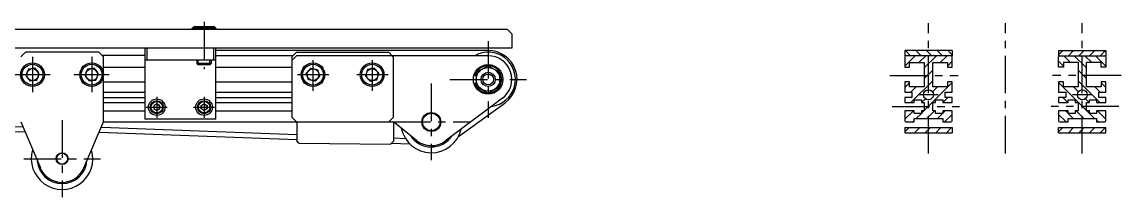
# Model space of a CAD drawing. Extents: x -5 to 1618, y -24 to 990.
# Drawn here: x 1153.8 to 1618.1, y 108.1 to 182.1 of the extents above; entities that cross this region are included whole.
import ezdxf

# ---------------------------------------------------------------- set-up
doc = ezdxf.new("R2010")
doc.units = 0
doc.header["$LTSCALE"] = 0.5
doc.linetypes.add('CENTER', pattern=[50.8, 31.75, -6.35, 6.35, -6.35])
doc.layers.get('0').update_dxf_attribs({"linetype": 'CONTINUOUS'})
for name, color, linetype in [('MSM_CENTER', 1, 'CENTER'), ('MSM_CONTINUOUS', 7, 'CONTINUOUS'), ('MSM_NARROW', 5, 'CONTINUOUS')]:
    doc.layers.add(name, color=color, linetype=linetype)

msp = doc.modelspace()

# ---------------------------------------------------------------- linework, layer by layer
at = {"color": 7, "linetype": 'CONTINUOUS'}
for radius, start, end in [(13, 163.4273, 16.5727), (10.54, 184.7247, 355.2753)]:
    msp.add_arc((1170.73, 124.3), radius, start, end, dxfattribs=at)
at = {"layer": 'MSM_CENTER'}
for p, q in [((1230.73, 182.05), (1230.73, 162.05)), ((1536.77, 126.52), (1536.77, 181.56)), ((1569.27, 126.52), (1569.27, 181.56)), ((1601.77, 126.52), (1601.77, 181.56)), ((1350.73, 174), (1350.73, 141.6)), ((1158.23, 167.28), (1158.23, 152.4)), ((1183.23, 167.28), (1183.23, 152.4)), ((1276.73, 165.98), (1276.73, 152.93)), ((1301.73, 165.98), (1301.73, 152.93)), ((1150.7, 159.8), (1165.64, 159.8)), ((1175.7, 159.8), (1190.64, 159.8)), ((1270.25, 159.8), (1283.44, 159.8)), ((1295.25, 159.8), (1308.44, 159.8)), ((1520.43, 159.5), (1549.34, 159.5)), ((1618.12, 159.5), (1589.21, 159.5)), ((1326.73, 156), (1326.73, 123.6)), ((1334.53, 157.8), (1366.93, 157.8)), ((1210.73, 150.48), (1210.73, 141.62)), ((1230.73, 150.48), (1230.73, 141.62)), ((1540.87, 151.3), (1532.67, 151.3)), ((1605.87, 151.3), (1597.67, 151.3)), ((1206.3, 146.05), (1215.16, 146.05)), ((1226.3, 146.05), (1235.16, 146.05)), ((1521.39, 146.3), (1549.92, 146.3)), ((1617.16, 146.3), (1588.63, 146.3)), ((1170.73, 140.5), (1170.73, 108.1)), ((1310.53, 139.8), (1342.93, 139.8)), ((1154.53, 124.3), (1186.93, 124.3))]:
    msp.add_line(p, q, dxfattribs=at)
at = {"layer": 'MSM_CONTINUOUS'}
for p, q in [((342.73, 179.05), (1358.73, 179.05)), ((1225.73, 179.4), (1226.33, 180)), ((1225.73, 179), (1225.73, 179.4)), ((1235.73, 179.4), (1225.73, 179.4)), ((1235.13, 180), (1226.33, 180)), ((1235.13, 180), (1235.73, 179.4)), ((1235.73, 179.4), (1235.73, 179)), ((1358.73, 179.05), (1360.73, 177.05)), ((1360.73, 177.05), (1360.73, 171.05)), ((1360.73, 171.05), (340.73, 171.05)), ((1153.23, 167.3), (1155.23, 169.3)), ((1186.23, 169.3), (1155.23, 169.3)), ((1186.23, 169.3), (1188.23, 167.3)), ((1205.79, 167.84), (1187.79, 167.84)), ((1188.23, 139.8), (1188.23, 167.3)), ((1205.73, 171.05), (1205.73, 141.05)), ((1206.73, 166.05), (1206.73, 171.05)), ((1234.73, 171.05), (1234.73, 166.05)), ((1235.73, 141.05), (1235.73, 171.05)), ((1350.73, 170), (1235.73, 170)), ((1268.23, 167.8), (1235.73, 167.8)), ((1267.73, 167.3), (1269.73, 169.3)), ((1267.73, 165.8), (1269.73, 167.8)), ((1267.73, 167.3), (1267.73, 141.8)), ((1269.73, 169.3), (1308.73, 169.3)), ((1350.73, 167.8), (1269.73, 167.8)), ((1308.73, 169.3), (1310.23, 167.8)), ((1310.23, 167.8), (1310.73, 167.3)), ((1310.73, 141.8), (1310.73, 167.3)), ((1546.77, 170), (1526.77, 170)), ((1526.77, 170), (1526.77, 167.8)), ((1546.77, 167.8), (1526.77, 167.8)), ((1526.77, 167.3), (1526.77, 162.9)), ((1546.27, 167.8), (1527.27, 167.8)), ((1546.77, 170), (1546.77, 167.8)), ((1546.77, 162.9), (1546.77, 167.3)), ((1591.77, 170), (1611.77, 170)), ((1591.77, 170), (1591.77, 167.8)), ((1591.77, 167.8), (1611.77, 167.8)), ((1591.77, 162.9), (1591.77, 167.3)), ((1592.27, 167.8), (1611.27, 167.8)), ((1611.77, 170), (1611.77, 167.8)), ((1611.77, 167.3), (1611.77, 162.9)), ((1188.23, 162.9), (1205.73, 162.9)), ((1205.73, 166.05), (1235.73, 166.05)), ((1227.73, 164.54), (1227.73, 166.05)), ((1233.73, 164.54), (1227.73, 164.54)), ((1228.27, 164), (1227.73, 164.54)), ((1233.19, 164), (1228.27, 164)), ((1233.73, 164.54), (1233.19, 164)), ((1233.73, 166.05), (1233.73, 164.54)), ((1235.73, 162.9), (1267.73, 162.9)), ((1273.91, 160.43), (1275.87, 162.55)), ((1275.87, 162.55), (1278.69, 161.93)), ((1302.6, 162.55), (1299.78, 161.93)), ((1304.55, 160.43), (1302.6, 162.55)), ((1350.73, 163.57), (1345.73, 160.69)), ((1355.73, 160.69), (1350.73, 163.57)), ((1526.77, 162.9), (1528.77, 162.9)), ((1528.77, 164.9), (1534.97, 164.9)), ((1528.77, 162.9), (1528.77, 164.9)), ((1534.97, 164.9), (1534.97, 154.7)), ((1538.57, 164.9), (1544.77, 164.9)), ((1538.57, 154.7), (1538.57, 164.9)), ((1544.77, 164.9), (1544.77, 162.9)), ((1544.77, 162.9), (1546.77, 162.9)), ((1593.77, 162.9), (1591.77, 162.9)), ((1593.77, 164.9), (1593.77, 162.9)), ((1599.97, 164.9), (1593.77, 164.9)), ((1599.97, 164.9), (1599.97, 154.7)), ((1603.57, 154.7), (1603.57, 164.9)), ((1609.77, 164.9), (1603.57, 164.9)), ((1609.77, 162.9), (1609.77, 164.9)), ((1611.77, 162.9), (1609.77, 162.9)), ((1156.48, 162.09), (1155.37, 159.42)), ((1155.37, 159.42), (1157.13, 157.13)), ((1159.34, 162.47), (1156.48, 162.09)), ((1161.09, 160.18), (1159.34, 162.47)), ((1159.99, 157.51), (1161.09, 160.18)), ((1181.48, 162.09), (1180.37, 159.42)), ((1180.37, 159.42), (1182.13, 157.13)), ((1184.34, 162.47), (1181.48, 162.09)), ((1186.09, 160.18), (1184.34, 162.47)), ((1184.99, 157.51), (1186.09, 160.18)), ((1274.78, 157.67), (1273.91, 160.43)), ((1279.55, 159.17), (1277.6, 157.05)), ((1278.69, 161.93), (1279.55, 159.17)), ((1299.78, 161.93), (1298.91, 159.17)), ((1298.91, 159.17), (1300.87, 157.05)), ((1303.69, 157.67), (1304.55, 160.43)), ((1345.73, 160.64), (1345.16, 159.24)), ((1345.73, 159.24), (1345.16, 159.24)), ((1345.73, 160.69), (1345.73, 154.91)), ((1355.73, 154.91), (1355.73, 160.69)), ((1157.13, 157.13), (1159.99, 157.51)), ((1182.13, 157.13), (1184.99, 157.51)), ((1188.23, 156.7), (1205.73, 156.7)), ((1235.73, 156.7), (1267.73, 156.7)), ((1277.6, 157.05), (1274.78, 157.67)), ((1300.87, 157.05), (1303.69, 157.67)), ((1345.16, 156.36), (1345.73, 156.36)), ((1345.16, 156.36), (1345.73, 154.96)), ((1345.73, 154.91), (1350.73, 152.03)), ((1350.73, 152.03), (1355.73, 154.91)), ((1526.77, 156.7), (1526.77, 152.4)), ((1528.77, 156.7), (1526.77, 156.7)), ((1528.77, 154.7), (1528.77, 156.7)), ((1534.97, 154.7), (1528.77, 154.7)), ((1544.77, 154.7), (1538.57, 154.7)), ((1544.77, 156.7), (1544.77, 154.7)), ((1546.77, 156.7), (1544.77, 156.7)), ((1546.77, 152.4), (1546.77, 156.7)), ((1591.77, 156.7), (1591.77, 152.4)), ((1593.77, 156.7), (1591.77, 156.7)), ((1593.77, 154.7), (1593.77, 156.7)), ((1599.97, 154.7), (1593.77, 154.7)), ((1609.77, 154.7), (1603.57, 154.7)), ((1609.77, 156.7), (1609.77, 154.7)), ((1611.77, 156.7), (1609.77, 156.7)), ((1611.77, 152.4), (1611.77, 156.7)), ((1188.23, 152.4), (1205.73, 152.4)), ((1188.23, 150.2), (1205.73, 150.2)), ((1235.73, 152.4), (1267.73, 152.4)), ((1235.73, 150.2), (1267.73, 150.2)), ((1356.73, 149.8), (1332.73, 131.8)), ((1526.77, 152.4), (1529.77, 152.4)), ((1526.77, 150.2), (1526.77, 148.05)), ((1529.77, 150.2), (1526.77, 150.2)), ((1529.77, 152.4), (1529.77, 150.2)), ((1530.77, 149.15), (1533.77, 149.15)), ((1530.77, 148.05), (1530.77, 149.15)), ((1533.77, 149.15), (1533.77, 148.05)), ((1539.77, 149.15), (1542.77, 149.15)), ((1539.77, 148.05), (1539.77, 149.15)), ((1542.77, 149.15), (1542.77, 148.05)), ((1543.77, 152.4), (1546.77, 152.4)), ((1543.77, 150.2), (1543.77, 152.4)), ((1546.77, 150.2), (1543.77, 150.2)), ((1546.77, 148.05), (1546.77, 150.2)), ((1591.77, 152.4), (1594.77, 152.4)), ((1591.77, 150.2), (1591.77, 148.05)), ((1594.77, 150.2), (1591.77, 150.2)), ((1594.77, 152.4), (1594.77, 150.2)), ((1595.77, 149.15), (1598.77, 149.15)), ((1595.77, 148.05), (1595.77, 149.15)), ((1598.77, 149.15), (1598.77, 148.05)), ((1604.77, 149.15), (1607.77, 149.15)), ((1604.77, 148.05), (1604.77, 149.15)), ((1607.77, 149.15), (1607.77, 148.05)), ((1608.77, 152.4), (1611.77, 152.4)), ((1608.77, 150.2), (1608.77, 152.4)), ((1611.77, 150.2), (1608.77, 150.2)), ((1611.77, 148.05), (1611.77, 150.2)), ((1188.23, 148.05), (1205.73, 148.05)), ((1188.23, 144.55), (1205.73, 144.55)), ((1210.74, 147.49), (1209.48, 146.78)), ((1209.48, 146.78), (1209.48, 145.33)), ((1209.48, 145.33), (1210.73, 144.61)), ((1210.73, 144.61), (1211.98, 145.32)), ((1211.98, 146.77), (1210.74, 147.49)), ((1211.98, 145.32), (1211.98, 146.77)), ((1229.48, 146.77), (1230.73, 147.49)), ((1229.48, 145.32), (1229.48, 146.77)), ((1230.74, 144.61), (1229.48, 145.32)), ((1230.73, 147.49), (1231.98, 146.78)), ((1231.98, 145.33), (1230.74, 144.61)), ((1231.98, 146.78), (1231.98, 145.33)), ((1235.73, 148.05), (1267.73, 148.05)), ((1235.73, 144.55), (1267.73, 144.55)), ((1338.16, 133.61), (1357.9, 147.93)), ((1526.77, 148.05), (1530.77, 148.05)), ((1530.77, 144.55), (1526.77, 144.55)), ((1526.77, 144.55), (1526.77, 140.3)), ((1530.77, 143.45), (1530.77, 144.55)), ((1533.77, 148.05), (1534.97, 148.05)), ((1533.77, 144.55), (1533.77, 143.45)), ((1534.97, 144.55), (1533.77, 144.55)), ((1534.97, 148.05), (1534.97, 144.55)), ((1538.57, 148.05), (1539.77, 148.05)), ((1538.57, 144.55), (1538.57, 148.05)), ((1539.77, 144.55), (1538.57, 144.55)), ((1539.77, 143.45), (1539.77, 144.55)), ((1542.77, 148.05), (1546.77, 148.05)), ((1542.77, 144.55), (1542.77, 143.45)), ((1546.77, 144.55), (1542.77, 144.55)), ((1546.77, 140.3), (1546.77, 144.55)), ((1591.77, 148.05), (1595.77, 148.05)), ((1591.77, 144.55), (1591.77, 140.3)), ((1595.77, 144.55), (1591.77, 144.55)), ((1595.77, 143.45), (1595.77, 144.55)), ((1598.77, 148.05), (1599.97, 148.05)), ((1598.77, 144.55), (1598.77, 143.45)), ((1599.97, 144.55), (1598.77, 144.55)), ((1599.97, 148.05), (1599.97, 144.55)), ((1603.57, 148.05), (1604.77, 148.05)), ((1603.57, 144.55), (1603.57, 148.05)), ((1604.77, 144.55), (1603.57, 144.55)), ((1604.77, 143.45), (1604.77, 144.55)), ((1607.77, 148.05), (1611.77, 148.05)), ((1607.77, 144.55), (1607.77, 143.45)), ((1611.77, 144.55), (1607.77, 144.55)), ((1611.77, 140.3), (1611.77, 144.55)), ((1153.23, 139.8), (1161.54, 120.37)), ((1179.93, 120.37), (1188.23, 139.8)), ((1188.23, 139.8), (1310.73, 139.8)), ((1235.73, 141.05), (1205.73, 141.05)), ((1205.73, 139.8), (1253.23, 139.8)), ((1269.73, 139.8), (1267.73, 141.8)), ((1269.85, 139.8), (1269.85, 131.8)), ((1310.73, 141.8), (1308.73, 139.8)), ((1320.48, 131.99), (1310.73, 139.8)), ((1310.85, 131.8), (1310.85, 139.8)), ((1527.27, 139.8), (1530.77, 139.8)), ((1533.77, 143.45), (1530.77, 143.45)), ((1530.77, 141.3), (1542.77, 141.3)), ((1530.77, 139.8), (1530.77, 141.3)), ((1542.77, 143.45), (1539.77, 143.45)), ((1542.77, 141.3), (1542.77, 139.8)), ((1542.77, 139.8), (1546.27, 139.8)), ((1592.27, 139.8), (1595.77, 139.8)), ((1598.77, 143.45), (1595.77, 143.45)), ((1595.77, 141.3), (1607.77, 141.3)), ((1595.77, 139.8), (1595.77, 141.3)), ((1607.77, 143.45), (1604.77, 143.45)), ((1607.77, 141.3), (1607.77, 139.8)), ((1607.77, 139.8), (1611.27, 139.8)), ((1110.73, 136.99), (1154.05, 137.88)), ((1154.98, 135.7), (1110.73, 134.79)), ((1186.49, 135.45), (1269.85, 132.38)), ((1187.41, 137.62), (1269.85, 134.58)), ((1526.77, 137.46), (1526.77, 135.26)), ((1526.77, 137.46), (1546.77, 137.46)), ((1526.77, 135.26), (1546.77, 135.26)), ((1546.77, 137.46), (1546.77, 135.26)), ((1591.77, 135.26), (1591.77, 137.46)), ((1591.77, 137.46), (1611.77, 137.46)), ((1591.77, 135.26), (1611.77, 135.26)), ((1611.77, 135.26), (1611.77, 137.46)), ((1270.79, 130.86), (1269.85, 131.8)), ((1270.79, 130.86), (1309.5, 130.45)), ((1310.85, 131.8), (1309.5, 130.45)), ((1309.95, 130.9), (1317.65, 130.61)), ((1310.85, 133.07), (1315.84, 132.88))]:
    msp.add_line(p, q, dxfattribs=at)
for centre, radius in [((1158.23, 159.8), 5), ((1158.23, 159.8), 4.4), ((1183.23, 159.8), 5), ((1183.23, 159.8), 4.4), ((1276.73, 159.8), 5), ((1276.73, 159.8), 4.4), ((1301.73, 159.8), 5), ((1301.73, 159.8), 4.4), ((1350.73, 157.8), 6.25), ((1350.73, 157.8), 5), ((1158.27, 159.8), 2.53), ((1183.27, 159.8), 2.53), ((1276.73, 159.8), 2.5), ((1301.73, 159.8), 2.5), ((1350.73, 157.8), 3), ((1350.73, 157.8), 2.3), ((1536.77, 151.3), 2.1), ((1601.77, 151.3), 2.1), ((1210.73, 146.05), 3.5), ((1210.73, 146.05), 2.75), ((1230.73, 146.05), 3.5), ((1230.73, 146.05), 2.75), ((1210.73, 146.05), 2.45), ((1210.73, 146.05), 1.25), ((1230.73, 146.05), 2.45), ((1230.73, 146.05), 1.25), ((1326.73, 139.8), 4), ((1326.73, 139.8), 3.7), ((1170.73, 124.3), 2.5), ((1170.73, 124.3), 2.3)]:
    msp.add_circle(centre, radius, dxfattribs=at)
for centre, radius, start, end in [((1350.73, 157.8), 11.5, 277.2782, 119.5918), ((1350.73, 157.8), 12.2, 305.9627, 90), ((1350.73, 157.8), 10, 306.8699, 90), ((1527.27, 167.3), 0.5, 90, 180), ((1546.27, 167.3), 0.5, 0, 90), ((1592.27, 167.3), 0.5, 90, 180), ((1611.27, 167.3), 0.5, 0, 90), ((1350.73, 157.8), 5.75, 90.4082, 149.5918), ((1350.73, 157.8), 5.75, 30.4082, 89.5918), ((1350.73, 157.8), 5.75, 150.4081, 150.4082), ((1350.73, 157.8), 5.75, 330.4081, 29.5919), ((1350.73, 157.8), 5.75, 209.5918, 209.5919), ((1350.73, 157.8), 5.75, 210.4082, 269.593), ((1350.73, 157.8), 5.75, 270.407, 329.5918), ((1527.27, 140.3), 0.5, 180, 270), ((1546.27, 140.3), 0.5, 270, 360), ((1592.27, 140.3), 0.5, 180, 270), ((1611.27, 140.3), 0.5, 270, 360), ((1326.73, 139.8), 13, 191.6027, 346.585), ((1326.73, 139.8), 10.54, 212.9, 325.2877), ((1326.73, 139.8), 10, 231.3178, 306.8699), ((1170.73, 124.3), 10, 203.1424, 336.8576)]:
    msp.add_arc(centre, radius, start, end, dxfattribs=at)
at = {"layer": 'MSM_NARROW'}
for p, q in [((1526.77, 163.39), (1531.18, 167.8)), ((1527.01, 170), (1529.21, 167.8)), ((1531.5, 170), (1533.7, 167.8)), ((1532.77, 164.9), (1535.67, 167.8)), ((1534.97, 162.61), (1540.16, 167.8)), ((1535.99, 170), (1538.19, 167.8)), ((1540.48, 170), (1542.68, 167.8)), ((1541.75, 164.9), (1544.65, 167.8)), ((1544.97, 170), (1546.77, 168.2)), ((1593.58, 170), (1591.77, 168.2)), ((1596.8, 164.9), (1593.9, 167.8)), ((1598.07, 170), (1595.87, 167.8)), ((1603.57, 162.61), (1598.39, 167.8)), ((1602.56, 170), (1600.36, 167.8)), ((1605.78, 164.9), (1602.88, 167.8)), ((1607.05, 170), (1604.85, 167.8)), ((1611.77, 163.39), (1607.37, 167.8)), ((1611.54, 170), (1609.34, 167.8)), ((1228.27, 164), (1228.27, 166.05)), ((1233.19, 164), (1233.19, 166.05)), ((1544.77, 163.43), (1546.77, 165.43)), ((1593.77, 163.43), (1591.77, 165.43)), ((1534.97, 158.12), (1538.57, 161.72)), ((1603.57, 158.12), (1599.97, 161.72)), ((1526.77, 154.41), (1528.77, 156.41)), ((1529.25, 152.4), (1531.55, 154.7)), ((1529.39, 148.05), (1538.57, 157.23)), ((1534.97, 144.65), (1546.77, 156.45)), ((1538.43, 152.6), (1540.53, 154.7)), ((1603.57, 144.65), (1591.77, 156.45)), ((1600.12, 152.6), (1598.02, 154.7)), ((1609.16, 148.05), (1599.97, 157.23)), ((1609.3, 152.4), (1607, 154.7)), ((1611.77, 154.41), (1609.77, 156.41)), ((1526.77, 149.92), (1527.05, 150.2)), ((1533.88, 148.05), (1535.48, 149.65)), ((1542.86, 148.05), (1545.01, 150.2)), ((1595.69, 148.05), (1593.54, 150.2)), ((1604.67, 148.05), (1603.07, 149.65)), ((1611.77, 149.92), (1611.5, 150.2)), ((1526.77, 140.94), (1530.38, 144.55)), ((1533.77, 143.45), (1534.87, 144.55)), ((1536.11, 141.3), (1539.36, 144.55)), ((1542.77, 143.47), (1543.85, 144.55)), ((1595.77, 143.47), (1594.7, 144.55)), ((1602.44, 141.3), (1599.19, 144.55)), ((1604.77, 143.45), (1603.68, 144.55)), ((1611.77, 140.94), (1608.17, 144.55)), ((1530.12, 139.8), (1530.77, 140.45)), ((1531.62, 141.3), (1533.77, 143.45)), ((1540.6, 141.3), (1542.75, 143.45)), ((1543.59, 139.8), (1546.77, 142.98)), ((1594.96, 139.8), (1591.77, 142.98)), ((1597.95, 141.3), (1595.8, 143.45)), ((1606.93, 141.3), (1604.78, 143.45)), ((1608.43, 139.8), (1607.77, 140.45)), ((1528.58, 137.46), (1526.77, 135.65)), ((1533.07, 137.46), (1530.87, 135.26)), ((1537.56, 137.46), (1535.36, 135.26)), ((1542.05, 137.46), (1539.85, 135.26)), ((1546.54, 137.46), (1544.34, 135.26)), ((1593.58, 137.46), (1591.77, 135.65)), ((1598.07, 137.46), (1595.87, 135.26)), ((1602.56, 137.46), (1600.36, 135.26)), ((1607.05, 137.46), (1604.85, 135.26)), ((1611.54, 137.46), (1609.34, 135.26))]:
    msp.add_line(p, q, dxfattribs=at)

doc.saveas('drawing.dxf')
